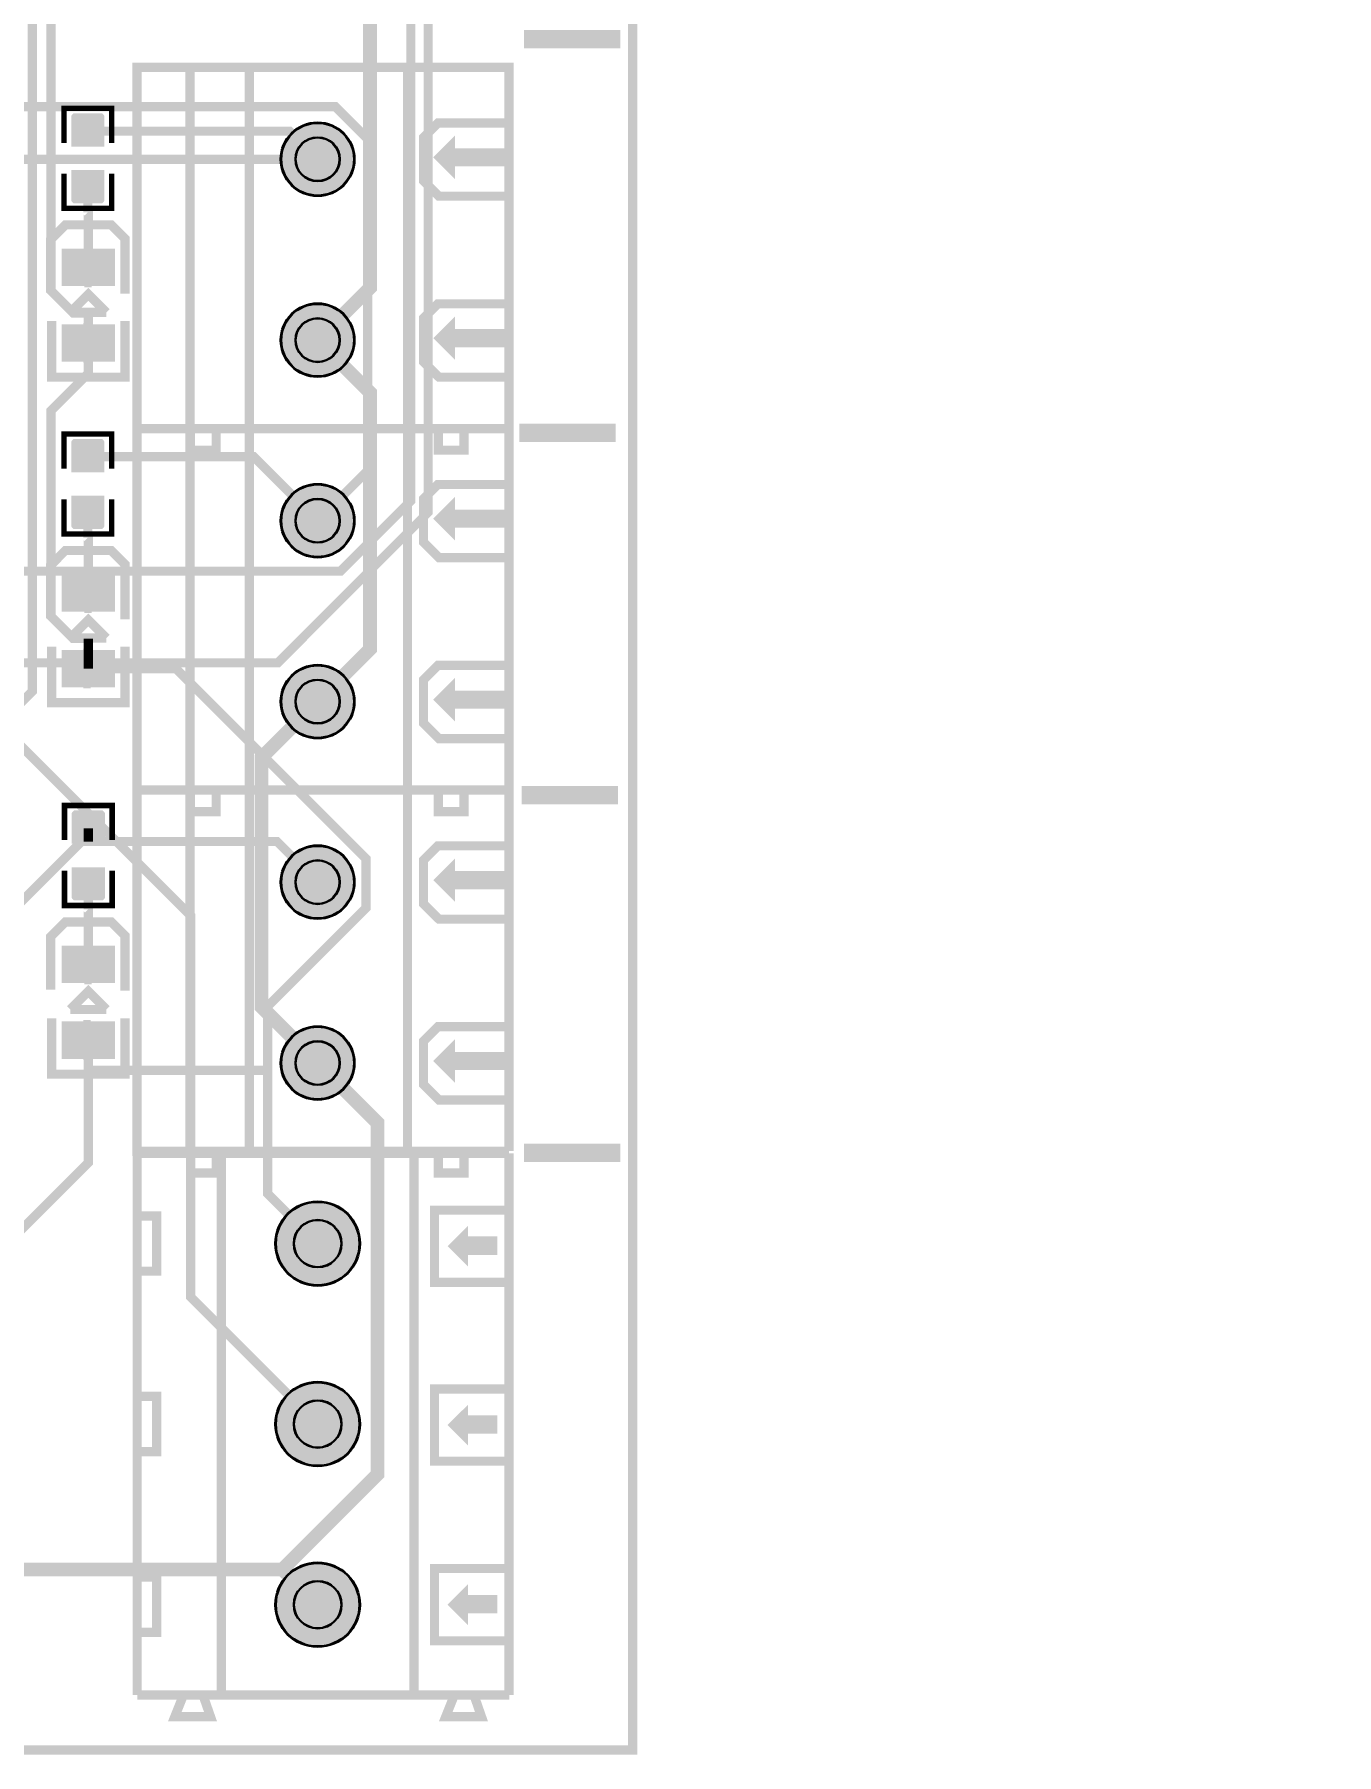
# Model space of a CAD drawing. Header units: millimetres. Extents: x -11 to 78.6, y -72.4 to 27.
# Drawn here: x 42.58 to 78.63, y -72.4 to -24.76 of the extents above; entities that cross this region are included whole.
import ezdxf

# ---------------------------------------------------------------- set-up
doc = ezdxf.new("R2010")
doc.units = ezdxf.units.MM
for name, color, linetype, true_color in [('BoardOutLine', 7, 'Continuous', 0xff00ff), ('BottomLayer', 7, 'Continuous', 0x0000ff), ('BottomSolderMaskLayer', 7, 'Continuous', 0xaa00ff), ('Document', 7, 'Continuous', 0xffffff), ('Multi-Layer', 7, 'Continuous', 0xc0c0c0), ('TopLayer', 7, 'Continuous', 0xff0000), ('TopPasteMaskLayer', 7, 'Continuous', 0x808080), ('TopSilkLayer', 7, 'Continuous', 0xffcc00), ('TopSolderMaskLayer', 7, 'Continuous', 0x800080)]:
    doc.layers.add(name, color=color, linetype=linetype, true_color=true_color)

msp = doc.modelspace()

# ---------------------------------------------------------------- hatches: boundary and pattern name
at = {"layer": 'BottomSolderMaskLayer'}
for points in [[(49.394, -28.218, 1), (51.445, -28.218, 1)], [(49.394, -33.227, 1), (51.445, -33.227, 1)], [(49.394, -38.228, 1), (51.445, -38.228, 1)], [(49.394, -43.237, 1), (51.445, -43.237, 1)], [(49.394, -48.236, 1), (51.445, -48.236, 1)], [(49.394, -53.245, 1), (51.445, -53.245, 1)], [(49.245, -58.245, 1), (51.596, -58.245, 1)], [(49.245, -63.242, 1), (51.596, -63.242, 1)], [(49.245, -68.245, 1), (51.596, -68.245, 1)]]:
    msp.add_hatch(color=256, dxfattribs=at).paths.add_polyline_path(points)
at = {"layer": 'Document'}
for points in [[(55.719, -29.369), (53.778, -29.369), (53.761, -29.368), (53.745, -29.365), (53.729, -29.36), (53.714, -29.352), (53.7, -29.343), (53.688, -29.332), (53.259, -28.904), (53.248, -28.891), (53.239, -28.877), (53.232, -28.862), (53.226, -28.847), (53.223, -28.83), (53.222, -28.814), (53.222, -27.614), (53.223, -27.597), (53.226, -27.581), (53.232, -27.565), (53.239, -27.55), (53.248, -27.536), (53.259, -27.524), (53.659, -27.124), (53.672, -27.113), (53.686, -27.104), (53.701, -27.096), (53.716, -27.091), (53.733, -27.088), (53.749, -27.087), (55.719, -27.087), (55.736, -27.088), (55.752, -27.091), (55.768, -27.096), (55.783, -27.104), (55.797, -27.113), (55.809, -27.124), (55.82, -27.136), (55.829, -27.15), (55.837, -27.165), (55.842, -27.181), (55.845, -27.197), (55.846, -27.214), (55.845, -27.23), (55.842, -27.247), (55.837, -27.262), (55.829, -27.277), (55.82, -27.291), (55.809, -27.304), (55.797, -27.315), (55.783, -27.324), (55.768, -27.331), (55.752, -27.336), (55.736, -27.34), (55.719, -27.341), (53.802, -27.341), (53.476, -27.666), (53.476, -28.761), (53.83, -29.115), (55.719, -29.115), (55.736, -29.116), (55.752, -29.12), (55.768, -29.125), (55.783, -29.132), (55.797, -29.142), (55.809, -29.152), (55.82, -29.165), (55.829, -29.179), (55.837, -29.194), (55.842, -29.209), (55.845, -29.226), (55.846, -29.242), (55.845, -29.259), (55.842, -29.275), (55.837, -29.291), (55.829, -29.306), (55.82, -29.32), (55.809, -29.332), (55.797, -29.343), (55.783, -29.352), (55.768, -29.36), (55.752, -29.365), (55.736, -29.368), (55.719, -29.369)], [(54.219, -28.764), (54.219, -27.564), (53.619, -28.164)], [(55.819, -28.414), (54.219, -28.414), (54.219, -27.914), (55.819, -27.914)], [(43.961, -31.764), (43.961, -30.664), (44.161, -30.664), (44.161, -31.764)], [(55.719, -34.378), (53.778, -34.378), (53.761, -34.377), (53.745, -34.374), (53.729, -34.369), (53.714, -34.361), (53.7, -34.352), (53.688, -34.341), (53.259, -33.912), (53.248, -33.9), (53.239, -33.886), (53.232, -33.871), (53.226, -33.856), (53.223, -33.839), (53.222, -33.823), (53.222, -32.623), (53.223, -32.606), (53.226, -32.59), (53.232, -32.574), (53.239, -32.559), (53.248, -32.545), (53.259, -32.533), (53.659, -32.133), (53.672, -32.122), (53.686, -32.113), (53.701, -32.105), (53.716, -32.1), (53.733, -32.097), (53.749, -32.096), (55.719, -32.096), (55.736, -32.097), (55.752, -32.1), (55.768, -32.105), (55.783, -32.113), (55.796, -32.122), (55.809, -32.133), (55.82, -32.145), (55.829, -32.159), (55.837, -32.174), (55.842, -32.19), (55.845, -32.206), (55.846, -32.223), (55.845, -32.239), (55.842, -32.256), (55.837, -32.271), (55.829, -32.286), (55.82, -32.3), (55.809, -32.312), (55.796, -32.323), (55.783, -32.333), (55.768, -32.34), (55.752, -32.345), (55.736, -32.349), (55.719, -32.35), (53.802, -32.35), (53.476, -32.675), (53.476, -33.77), (53.83, -34.124), (55.719, -34.124), (55.736, -34.125), (55.752, -34.129), (55.768, -34.134), (55.783, -34.141), (55.796, -34.15), (55.809, -34.161), (55.82, -34.174), (55.829, -34.188), (55.837, -34.203), (55.842, -34.218), (55.845, -34.235), (55.846, -34.251), (55.845, -34.268), (55.842, -34.284), (55.837, -34.3), (55.829, -34.315), (55.82, -34.329), (55.809, -34.341), (55.796, -34.352), (55.783, -34.361), (55.768, -34.369), (55.752, -34.374), (55.736, -34.377), (55.719, -34.378)], [(44.13, -32.752), (44.13, -33.852), (43.93, -33.852), (43.93, -32.752)], [(54.219, -33.773), (54.219, -32.573), (53.619, -33.173)], [(43.514, -33.199), (44.614, -33.199), (44.614, -33.399), (43.514, -33.399)], [(55.819, -33.423), (54.219, -33.423), (54.219, -32.923), (55.819, -32.923)], [(55.719, -39.379), (53.778, -39.379), (53.761, -39.378), (53.745, -39.375), (53.729, -39.37), (53.714, -39.362), (53.7, -39.353), (53.688, -39.342), (53.259, -38.914), (53.248, -38.901), (53.239, -38.887), (53.232, -38.873), (53.226, -38.857), (53.223, -38.841), (53.222, -38.824), (53.222, -37.624), (53.223, -37.607), (53.226, -37.591), (53.232, -37.575), (53.239, -37.56), (53.248, -37.547), (53.259, -37.534), (53.659, -37.134), (53.672, -37.123), (53.686, -37.114), (53.701, -37.107), (53.716, -37.101), (53.733, -37.098), (53.749, -37.097), (55.719, -37.097), (55.736, -37.098), (55.752, -37.101), (55.768, -37.107), (55.783, -37.114), (55.797, -37.123), (55.809, -37.134), (55.82, -37.147), (55.829, -37.16), (55.837, -37.175), (55.842, -37.191), (55.845, -37.207), (55.846, -37.224), (55.845, -37.241), (55.842, -37.257), (55.837, -37.273), (55.829, -37.287), (55.82, -37.301), (55.809, -37.314), (55.797, -37.325), (55.783, -37.334), (55.768, -37.341), (55.752, -37.347), (55.736, -37.35), (55.719, -37.351), (53.802, -37.351), (53.476, -37.677), (53.476, -38.771), (53.83, -39.125), (55.719, -39.125), (55.736, -39.127), (55.752, -39.13), (55.768, -39.135), (55.783, -39.142), (55.797, -39.152), (55.809, -39.163), (55.82, -39.175), (55.829, -39.189), (55.837, -39.204), (55.842, -39.22), (55.845, -39.236), (55.846, -39.252), (55.845, -39.269), (55.842, -39.285), (55.837, -39.301), (55.829, -39.316), (55.82, -39.33), (55.809, -39.342), (55.797, -39.353), (55.783, -39.362), (55.768, -39.37), (55.752, -39.375), (55.736, -39.378), (55.719, -39.379)], [(54.219, -38.774), (54.219, -37.574), (53.619, -38.174)], [(55.819, -38.424), (54.219, -38.424), (54.219, -37.924), (55.819, -37.924)], [(43.961, -40.781), (43.961, -39.681), (44.161, -39.681), (44.161, -40.781)], [(44.13, -41.769), (44.13, -42.869), (43.93, -42.869), (43.93, -41.769)], [(43.514, -42.216), (44.614, -42.216), (44.614, -42.416), (43.514, -42.416)], [(55.719, -44.388), (53.778, -44.388), (53.761, -44.387), (53.745, -44.384), (53.729, -44.379), (53.714, -44.371), (53.7, -44.362), (53.688, -44.351), (53.259, -43.923), (53.248, -43.91), (53.239, -43.896), (53.232, -43.881), (53.226, -43.866), (53.223, -43.849), (53.222, -43.833), (53.222, -42.633), (53.223, -42.616), (53.226, -42.6), (53.232, -42.584), (53.239, -42.569), (53.248, -42.556), (53.259, -42.543), (53.659, -42.143), (53.672, -42.132), (53.686, -42.123), (53.701, -42.115), (53.716, -42.11), (53.733, -42.107), (53.749, -42.106), (55.719, -42.106), (55.736, -42.107), (55.752, -42.11), (55.768, -42.115), (55.783, -42.123), (55.796, -42.132), (55.809, -42.143), (55.82, -42.156), (55.829, -42.169), (55.837, -42.184), (55.842, -42.2), (55.845, -42.216), (55.846, -42.233), (55.845, -42.249), (55.842, -42.266), (55.837, -42.281), (55.829, -42.296), (55.82, -42.31), (55.809, -42.323), (55.796, -42.334), (55.783, -42.343), (55.768, -42.35), (55.752, -42.355), (55.736, -42.359), (55.719, -42.36), (53.802, -42.36), (53.476, -42.685), (53.476, -43.78), (53.83, -44.134), (55.719, -44.134), (55.736, -44.135), (55.752, -44.139), (55.768, -44.144), (55.783, -44.151), (55.796, -44.161), (55.809, -44.172), (55.82, -44.184), (55.829, -44.198), (55.837, -44.213), (55.842, -44.228), (55.845, -44.245), (55.846, -44.261), (55.845, -44.278), (55.842, -44.294), (55.837, -44.31), (55.829, -44.325), (55.82, -44.339), (55.809, -44.351), (55.796, -44.362), (55.783, -44.371), (55.768, -44.379), (55.752, -44.384), (55.736, -44.387), (55.719, -44.388)], [(54.219, -43.783), (54.219, -42.583), (53.619, -43.183)], [(55.819, -43.433), (54.219, -43.433), (54.219, -42.933), (55.819, -42.933)], [(55.719, -49.387), (53.778, -49.387), (53.761, -49.386), (53.745, -49.383), (53.729, -49.377), (53.714, -49.37), (53.7, -49.361), (53.688, -49.35), (53.259, -48.921), (53.248, -48.909), (53.239, -48.895), (53.232, -48.88), (53.226, -48.864), (53.223, -48.848), (53.222, -48.832), (53.222, -47.632), (53.223, -47.615), (53.226, -47.599), (53.232, -47.583), (53.239, -47.568), (53.248, -47.554), (53.259, -47.542), (53.659, -47.142), (53.672, -47.131), (53.686, -47.122), (53.701, -47.114), (53.716, -47.109), (53.733, -47.106), (53.749, -47.105), (55.719, -47.105), (55.736, -47.106), (55.752, -47.109), (55.768, -47.114), (55.783, -47.122), (55.797, -47.131), (55.809, -47.142), (55.82, -47.154), (55.829, -47.168), (55.837, -47.183), (55.842, -47.199), (55.845, -47.215), (55.846, -47.232), (55.845, -47.248), (55.842, -47.264), (55.837, -47.28), (55.829, -47.295), (55.82, -47.309), (55.809, -47.321), (55.797, -47.332), (55.783, -47.342), (55.768, -47.349), (55.752, -47.354), (55.736, -47.357), (55.719, -47.359), (53.802, -47.359), (53.476, -47.684), (53.476, -48.779), (53.83, -49.133), (55.719, -49.133), (55.736, -49.134), (55.752, -49.137), (55.768, -49.143), (55.783, -49.15), (55.797, -49.159), (55.809, -49.17), (55.82, -49.183), (55.829, -49.197), (55.837, -49.211), (55.842, -49.227), (55.845, -49.243), (55.846, -49.26), (55.845, -49.277), (55.842, -49.293), (55.837, -49.309), (55.829, -49.324), (55.82, -49.337), (55.809, -49.35), (55.797, -49.361), (55.783, -49.37), (55.768, -49.377), (55.752, -49.383), (55.736, -49.386), (55.719, -49.387)], [(54.219, -48.782), (54.219, -47.582), (53.619, -48.182)], [(55.819, -48.432), (54.219, -48.432), (54.219, -47.932), (55.819, -47.932)], [(43.961, -51.068), (43.961, -49.968), (44.161, -49.968), (44.161, -51.068)], [(44.13, -52.057), (44.13, -53.157), (43.93, -53.157), (43.93, -52.057)], [(55.719, -54.396), (53.778, -54.396), (53.761, -54.395), (53.745, -54.392), (53.729, -54.386), (53.714, -54.379), (53.7, -54.37), (53.688, -54.359), (53.259, -53.93), (53.248, -53.918), (53.239, -53.904), (53.232, -53.889), (53.226, -53.873), (53.223, -53.857), (53.222, -53.84), (53.222, -52.64), (53.223, -52.624), (53.226, -52.608), (53.232, -52.592), (53.239, -52.577), (53.248, -52.563), (53.259, -52.551), (53.659, -52.151), (53.672, -52.14), (53.686, -52.13), (53.701, -52.123), (53.716, -52.118), (53.733, -52.115), (53.749, -52.113), (55.719, -52.113), (55.736, -52.115), (55.752, -52.118), (55.768, -52.123), (55.783, -52.13), (55.796, -52.14), (55.809, -52.151), (55.82, -52.163), (55.829, -52.177), (55.837, -52.192), (55.842, -52.208), (55.845, -52.224), (55.846, -52.24), (55.845, -52.257), (55.842, -52.273), (55.837, -52.289), (55.829, -52.304), (55.82, -52.318), (55.809, -52.33), (55.796, -52.341), (55.783, -52.35), (55.768, -52.358), (55.752, -52.363), (55.736, -52.366), (55.719, -52.367), (53.802, -52.367), (53.476, -52.693), (53.476, -53.788), (53.83, -54.142), (55.719, -54.142), (55.736, -54.143), (55.752, -54.146), (55.768, -54.152), (55.783, -54.159), (55.796, -54.168), (55.809, -54.179), (55.82, -54.192), (55.829, -54.205), (55.837, -54.22), (55.842, -54.236), (55.845, -54.252), (55.846, -54.269), (55.845, -54.286), (55.842, -54.302), (55.837, -54.318), (55.829, -54.332), (55.82, -54.346), (55.809, -54.359), (55.796, -54.37), (55.783, -54.379), (55.768, -54.386), (55.752, -54.392), (55.736, -54.395), (55.719, -54.396)], [(43.514, -52.503), (44.614, -52.503), (44.614, -52.703), (43.514, -52.703)], [(54.219, -53.79), (54.219, -52.59), (53.619, -53.19)], [(55.819, -53.44), (54.219, -53.44), (54.219, -52.94), (55.819, -52.94)], [(54.017, -58.318), (54.587, -58.887), (54.587, -58.558), (55.396, -58.558), (55.396, -58.048), (54.587, -58.048), (54.587, -57.749)], [(54.017, -63.271), (54.587, -63.84), (54.587, -63.511), (55.396, -63.511), (55.396, -63.001), (54.587, -63.001), (54.587, -62.702)], [(54.017, -68.245), (54.586, -68.814), (54.586, -68.485), (55.396, -68.485), (55.396, -67.975), (54.586, -67.975), (54.586, -67.675)]]:
    msp.add_hatch(color=256, dxfattribs=at).paths.add_polyline_path(points)
at = {"layer": 'Multi-Layer'}
for points in [[(49.419, -28.218, 1), (51.419, -28.218, 1)], [(49.419, -33.227, 1), (51.419, -33.227, 1)], [(49.419, -38.228, 1), (51.419, -38.228, 1)], [(49.419, -43.237, 1), (51.419, -43.237, 1)], [(49.419, -48.236, 1), (51.419, -48.236, 1)], [(49.419, -53.245, 1), (51.419, -53.245, 1)], [(49.27, -58.245, 1), (51.57, -58.245, 1)], [(49.27, -63.242, 1), (51.57, -63.242, 1)], [(49.27, -68.245, 1), (51.57, -68.245, 1)]]:
    msp.add_hatch(color=256, dxfattribs=at).paths.add_polyline_path(points)
at = {"layer": 'TopLayer'}
for points in [[(44.488, -27.843), (43.624, -27.843), (43.624, -27.036), (44.488, -27.036)], [(44.488, -28.543), (43.624, -28.543), (43.624, -29.349), (44.488, -29.349)], [(43.371, -30.708), (43.371, -31.708), (44.77, -31.708), (44.77, -30.708)], [(43.371, -33.808), (43.371, -32.808), (44.77, -32.808), (44.77, -33.808)], [(44.488, -36.86), (43.624, -36.86), (43.624, -36.053), (44.488, -36.053)], [(44.488, -37.56), (43.624, -37.56), (43.624, -38.366), (44.488, -38.366)], [(43.371, -39.725), (43.371, -40.725), (44.77, -40.725), (44.77, -39.725)], [(43.371, -42.825), (43.371, -41.825), (44.77, -41.825), (44.77, -42.825)], [(44.501, -47.147), (43.637, -47.147), (43.637, -46.34), (44.501, -46.34)], [(44.501, -47.847), (43.637, -47.847), (43.637, -48.653), (44.501, -48.653)], [(43.371, -50.012), (43.371, -51.012), (44.77, -51.012), (44.77, -50.012)], [(43.371, -53.112), (43.371, -52.112), (44.77, -52.112), (44.77, -53.112)]]:
    msp.add_hatch(color=256, dxfattribs=at).paths.add_polyline_path(points)
at = {"layer": 'TopPasteMaskLayer'}
for points in [[(43.606, -26.998), (43.606, -27.798), (43.656, -27.848), (43.884, -27.848), (43.884, -27.478), (44.214, -27.478), (44.214, -27.848), (44.456, -27.848), (44.506, -27.798), (44.506, -26.998), (44.456, -26.948), (43.656, -26.948)], [(43.656, -28.548), (43.884, -28.548), (43.884, -28.928), (44.214, -28.928), (44.214, -28.548), (44.456, -28.548), (44.506, -28.598), (44.506, -29.388), (44.456, -29.438), (43.656, -29.438), (43.606, -29.388), (43.606, -28.598)], [(43.371, -30.708), (43.371, -31.708), (44.77, -31.708), (44.77, -30.708)], [(43.371, -33.808), (43.371, -32.808), (44.77, -32.808), (44.77, -33.808)], [(43.606, -36.015), (43.606, -36.815), (43.656, -36.865), (43.884, -36.865), (43.884, -36.495), (44.214, -36.495), (44.214, -36.865), (44.456, -36.865), (44.506, -36.815), (44.506, -36.015), (44.456, -35.965), (43.656, -35.965)], [(43.656, -37.565), (43.884, -37.565), (43.884, -37.945), (44.214, -37.945), (44.214, -37.565), (44.456, -37.565), (44.506, -37.615), (44.506, -38.405), (44.456, -38.455), (43.656, -38.455), (43.606, -38.405), (43.606, -37.615)], [(43.371, -39.725), (43.371, -40.725), (44.77, -40.725), (44.77, -39.725)], [(43.371, -42.825), (43.371, -41.825), (44.77, -41.825), (44.77, -42.825)], [(43.619, -46.302), (43.619, -47.102), (43.669, -47.152), (43.897, -47.152), (43.897, -46.782), (44.227, -46.782), (44.227, -47.152), (44.469, -47.152), (44.519, -47.102), (44.519, -46.302), (44.469, -46.252), (43.669, -46.252)], [(43.669, -47.852), (43.897, -47.852), (43.897, -48.232), (44.227, -48.232), (44.227, -47.852), (44.469, -47.852), (44.519, -47.902), (44.519, -48.692), (44.469, -48.742), (43.669, -48.742), (43.619, -48.692), (43.619, -47.902)], [(43.371, -50.012), (43.371, -51.012), (44.77, -51.012), (44.77, -50.012)], [(43.371, -53.112), (43.371, -52.112), (44.77, -52.112), (44.77, -53.112)]]:
    msp.add_hatch(color=256, dxfattribs=at).paths.add_polyline_path(points)
at = {"layer": 'TopSilkLayer'}
for points in [[(56.134, -24.638), (58.801, -24.638), (58.801, -25.146), (56.134, -25.146), (56.134, -24.638)], [(54.219, -28.764), (54.219, -27.564), (53.619, -28.164)], [(55.819, -28.414), (54.219, -28.414), (54.219, -27.914), (55.819, -27.914)], [(54.219, -33.773), (54.219, -32.573), (53.619, -33.173)], [(55.819, -33.423), (54.219, -33.423), (54.219, -32.923), (55.819, -32.923)], [(56.007, -35.543), (58.674, -35.543), (58.674, -36.051), (56.007, -36.051), (56.007, -35.543)], [(54.219, -38.774), (54.219, -37.574), (53.619, -38.174)], [(55.819, -38.424), (54.219, -38.424), (54.219, -37.924), (55.819, -37.924)], [(54.219, -43.783), (54.219, -42.583), (53.619, -43.183)], [(55.819, -43.433), (54.219, -43.433), (54.219, -42.933), (55.819, -42.933)], [(56.071, -45.576), (58.738, -45.576), (58.738, -46.084), (56.071, -46.084), (56.071, -45.576)], [(54.219, -48.782), (54.219, -47.582), (53.619, -48.182)], [(55.819, -48.432), (54.219, -48.432), (54.219, -47.932), (55.819, -47.932)], [(54.219, -53.79), (54.219, -52.59), (53.619, -53.19)], [(55.819, -53.44), (54.219, -53.44), (54.219, -52.94), (55.819, -52.94)], [(56.134, -55.482), (58.801, -55.482), (58.801, -55.99), (56.134, -55.99), (56.134, -55.482)]]:
    msp.add_hatch(color=256, dxfattribs=at).paths.add_polyline_path(points)
at = {"layer": 'TopSolderMaskLayer'}
for points in [[(44.516, -27.867), (43.597, -27.867), (43.597, -27.013), (44.516, -27.013)], [(49.394, -28.218, 1), (51.445, -28.218, 1)], [(44.516, -28.519), (43.597, -28.519), (43.597, -29.373), (44.516, -29.373)], [(43.335, -30.69), (43.335, -31.726), (44.806, -31.726), (44.806, -30.69)], [(49.394, -33.227, 1), (51.445, -33.227, 1)], [(43.335, -33.827), (43.335, -32.79), (44.806, -32.79), (44.806, -33.827)], [(44.516, -36.884), (43.597, -36.884), (43.597, -36.03), (44.516, -36.03)], [(44.516, -37.536), (43.597, -37.536), (43.597, -38.39), (44.516, -38.39)], [(49.394, -38.228, 1), (51.445, -38.228, 1)], [(43.335, -39.707), (43.335, -40.743), (44.806, -40.743), (44.806, -39.707)], [(43.335, -42.844), (43.335, -41.807), (44.806, -41.807), (44.806, -42.844)], [(49.394, -43.237, 1), (51.445, -43.237, 1)], [(44.528, -47.171), (43.61, -47.171), (43.61, -46.317), (44.528, -46.317)], [(49.394, -48.236, 1), (51.445, -48.236, 1)], [(44.528, -47.823), (43.61, -47.823), (43.61, -48.677), (44.528, -48.677)], [(43.335, -49.994), (43.335, -51.03), (44.806, -51.03), (44.806, -49.994)], [(43.335, -53.131), (43.335, -52.094), (44.806, -52.094), (44.806, -53.131)], [(49.394, -53.245, 1), (51.445, -53.245, 1)], [(49.245, -58.245, 1), (51.596, -58.245, 1)], [(49.245, -63.242, 1), (51.596, -63.242, 1)], [(49.245, -68.245, 1), (51.596, -68.245, 1)]]:
    msp.add_hatch(color=256, dxfattribs=at).paths.add_polyline_path(points)

# ---------------------------------------------------------------- linework, layer by layer
at = {"layer": 'BoardOutLine', "const_width": 0.254}
msp.add_lwpolyline([(-10.856, -72.269), (59.144, -72.269), (59.144, 26.731)], dxfattribs=at)
at = {"layer": 'BottomLayer'}
for points, const_width in [([(40.767, -42.163), (49.313, -42.163), (53.48, -37.995), (53.48, 17.39), (50.903, 19.967), (22.955, 19.967), (21.532, 18.543)], 0.254), ([(40.767, -39.623), (51.053, -39.623), (53.001, -37.675), (53.001, 8.632), (51.171, 10.461)], 0.254), ([(40.767, -26.923), (40.93, -26.76), (50.911, -26.76), (51.806, -27.656), (51.806, -36.841), (50.419, -38.228)], 0.254), ([(15.367, -29.463), (16.612, -28.218), (50.419, -28.218)], 0.254), ([(50.42, -63.242), (46.905, -59.727), (46.905, -49.164), (41.255, -43.513), (37.691, -43.513), (33.8, -39.623), (15.367, -39.623)], 0.254), ([(50.419, -53.245), (48.865, -51.691), (48.865, -44.791), (50.419, -43.237)], 0.381)]:
    msp.add_lwpolyline(points, dxfattribs=dict(at, const_width=const_width))
at = {"layer": 'BottomSolderMaskLayer'}
for centre, radius in [((50.419, -28.218), 1.025), ((50.419, -28.218), 0.615), ((50.419, -33.227), 1.025), ((50.419, -33.227), 0.615), ((50.419, -38.228), 1.025), ((50.419, -38.228), 0.615), ((50.419, -43.237), 1.025), ((50.419, -43.237), 0.615), ((50.419, -48.236), 1.025), ((50.419, -48.236), 0.615), ((50.419, -53.245), 1.025), ((50.419, -53.245), 0.615), ((50.42, -58.245), 1.175), ((50.42, -58.245), 0.664), ((50.42, -63.242), 1.175), ((50.42, -63.242), 0.664), ((50.42, -68.245), 1.175), ((50.42, -68.245), 0.664)]:
    msp.add_circle(centre, radius, dxfattribs=at)
at = {"layer": 'Document', "const_width": 0.254}
for points in [[(55.72, -59.318), (53.657, -59.318), (53.657, -57.318), (55.72, -57.318)], [(55.72, -64.271), (53.657, -64.271), (53.657, -62.271), (55.72, -62.271)], [(55.72, -69.245), (53.657, -69.245), (53.657, -67.245), (55.72, -67.245)]]:
    msp.add_lwpolyline(points, dxfattribs=at)
at = {"layer": 'Multi-Layer'}
for centre, radius in [((50.419, -28.218), 1), ((50.419, -28.218), 0.6), ((50.419, -33.227), 1), ((50.419, -33.227), 0.6), ((50.419, -38.228), 1), ((50.419, -38.228), 0.6), ((50.419, -43.237), 1), ((50.419, -43.237), 0.6), ((50.419, -48.236), 1), ((50.419, -48.236), 0.6), ((50.419, -53.245), 1), ((50.419, -53.245), 0.6), ((50.42, -58.245), 1.15), ((50.42, -58.245), 0.65), ((50.42, -63.242), 1.15), ((50.42, -63.242), 0.65), ((50.42, -68.245), 1.15), ((50.42, -68.245), 0.65)]:
    msp.add_circle(centre, radius, dxfattribs=at)
at = {"layer": 'TopLayer'}
for points, const_width in [([(40.767, -44.703), (42.521, -42.948), (42.521, -17.21), (43.492, -16.239), (44.056, -16.239)], 0.254), ([(50.419, -21.584), (51.868, -23.033), (51.868, -31.778), (50.419, -33.227)], 0.381), ([(43.372, -23.913), (43.034, -24.251), (43.034, -31.855), (43.653, -32.474), (44.07, -32.474)], 0.254), ([(50.419, -28.218), (49.64, -27.439), (44.056, -27.439)], 0.254), ([(44.056, -28.946), (44.056, -29.684)], 0.254), ([(44.056, -29.684), (44.07, -29.698), (44.07, -31.208)], 0.254), ([(44.07, -33.308), (44.07, -32.474)], 0.254), ([(44.07, -33.308), (44.07, -34.143)], 0.254), ([(50.419, -43.237), (51.868, -41.788), (51.868, -34.676), (50.419, -33.227)], 0.381), ([(44.07, -34.143), (43.034, -35.179), (43.034, -40.872), (43.653, -41.491), (44.07, -41.491)], 0.254), ([(50.419, -38.228), (48.647, -36.456), (44.056, -36.456)], 0.254), ([(44.056, -37.963), (44.056, -38.701)], 0.254), ([(44.056, -38.701), (44.07, -38.715), (44.07, -40.225)], 0.254), ([(44.07, -42.025), (44.07, -41.491)], 0.254), ([(44.07, -42.025), (44.07, -42.325)], 0.254), ([(44.07, -42.325), (46.5, -42.325), (51.76, -47.586), (51.76, -48.953), (49.034, -51.68), (49.034, -53.447)], 0.254), ([(44.069, -46.744), (44.069, -47.112)], 0.254), ([(44.069, -47.112), (43.878, -47.112), (42.117, -48.873), (42.117, -56.053), (40.767, -57.403)], 0.254), ([(50.419, -48.236), (49.295, -47.112), (44.069, -47.112)], 0.254), ([(44.069, -48.25), (44.069, -48.988)], 0.254), ([(44.069, -48.988), (44.07, -48.989), (44.07, -50.512)], 0.254), ([(44.07, -52.612), (44.07, -53.447)], 0.254), ([(34.342, -59.002), (34.706, -58.638), (41.439, -58.638), (44.07, -56.006), (44.07, -53.447)], 0.254), ([(49.034, -53.447), (44.07, -53.447)], 0.254), ([(49.034, -53.447), (49.034, -56.858), (50.42, -58.245)], 0.254), ([(49.444, -67.269), (52.078, -64.636), (52.078, -54.904), (50.419, -53.245)], 0.381), ([(39.144, -67.269), (49.444, -67.269)], 0.381), ([(49.444, -67.269), (50.42, -68.245)], 0.381)]:
    msp.add_lwpolyline(points, dxfattribs=dict(at, const_width=const_width))
at = {"layer": 'TopSilkLayer'}
for points, const_width in [([(55.719, -35.673), (45.419, -35.673), (45.419, -25.673), (55.719, -25.673), (55.719, -35.663)], 0.254), ([(46.883, -35.673), (46.883, -25.673)], 0.254), ([(48.528, -35.673), (48.528, -25.673)], 0.254), ([(52.909, -35.673), (52.909, -25.673)], 0.254), ([(44.717, -27.767), (44.717, -26.808), (43.396, -26.808), (43.396, -27.767)], 0.152), ([(55.719, -29.242), (53.778, -29.242), (53.349, -28.814), (53.349, -27.614), (53.349, -27.614), (53.749, -27.214), (55.719, -27.214)], 0.254), ([(44.717, -28.619), (44.717, -29.578), (43.396, -29.578), (43.396, -28.619)], 0.152), ([(43.028, -31.914), (43.028, -30.441), (43.434, -30.034), (44.704, -30.034), (45.085, -30.415), (45.085, -31.939)], 0.254), ([(44.57, -32.458), (44.17, -32.058), (44.07, -31.958), (43.97, -32.058), (43.57, -32.458)], 0.254), ([(44.57, -32.458), (43.57, -32.458)], 0.254), ([(55.719, -34.251), (53.778, -34.251), (53.349, -33.823), (53.349, -32.623), (53.349, -32.623), (53.749, -32.223), (55.719, -32.223)], 0.254), ([(43.053, -32.701), (43.053, -34.251), (45.085, -34.251), (45.085, -32.701)], 0.254), ([(55.719, -45.683), (45.419, -45.683), (45.419, -35.683), (55.719, -35.683), (55.719, -45.673)], 0.254), ([(46.883, -45.683), (46.883, -35.683)], 0.254), ([(46.898, -35.673), (46.898, -36.273), (47.609, -36.273), (47.609, -35.673)], 0.254), ([(48.528, -45.683), (48.528, -35.683)], 0.254), ([(52.909, -45.683), (52.909, -35.683)], 0.254), ([(53.761, -35.673), (53.761, -36.273), (54.472, -36.273), (54.472, -35.673)], 0.254), ([(44.717, -36.784), (44.717, -35.825), (43.396, -35.825), (43.396, -36.784)], 0.152), ([(55.719, -39.252), (53.778, -39.252), (53.349, -38.824), (53.349, -37.624), (53.349, -37.624), (53.749, -37.224), (55.719, -37.224)], 0.254), ([(44.717, -37.636), (44.717, -38.595), (43.396, -38.595), (43.396, -37.636)], 0.152), ([(43.028, -40.931), (43.028, -39.458), (43.434, -39.051), (44.704, -39.051), (45.085, -39.432), (45.085, -40.956)], 0.254), ([(44.57, -41.475), (44.17, -41.075), (44.07, -40.975), (43.97, -41.075), (43.57, -41.475)], 0.254), ([(44.57, -41.475), (43.57, -41.475)], 0.254), ([(43.053, -41.718), (43.053, -43.268), (45.085, -43.268), (45.085, -41.718)], 0.254), ([(55.719, -44.261), (53.778, -44.261), (53.349, -43.833), (53.349, -42.633), (53.349, -42.633), (53.749, -42.233), (55.719, -42.233)], 0.254), ([(55.719, -55.69), (45.419, -55.69), (45.419, -45.69), (55.719, -45.69), (55.719, -55.68)], 0.254), ([(46.883, -55.69), (46.883, -45.69)], 0.254), ([(46.898, -45.683), (46.898, -46.283), (47.609, -46.283), (47.609, -45.683)], 0.254), ([(48.528, -55.69), (48.528, -45.69)], 0.254), ([(52.909, -55.69), (52.909, -45.69)], 0.254), ([(53.761, -45.683), (53.761, -46.283), (54.472, -46.283), (54.472, -45.683)], 0.254), ([(44.73, -47.071), (44.73, -46.112), (43.408, -46.112), (43.408, -47.071)], 0.152), ([(55.719, -49.26), (53.778, -49.26), (53.349, -48.832), (53.349, -47.632), (53.349, -47.632), (53.749, -47.232), (55.719, -47.232)], 0.254), ([(44.73, -47.923), (44.73, -48.882), (43.408, -48.882), (43.408, -47.923)], 0.152), ([(43.028, -51.218), (43.028, -49.745), (43.434, -49.338), (44.704, -49.338), (45.085, -49.719), (45.085, -51.243)], 0.254), ([(44.57, -51.762), (44.17, -51.362), (44.07, -51.262), (43.97, -51.362), (43.57, -51.762)], 0.254), ([(43.053, -52.005), (43.053, -53.555), (45.085, -53.555), (45.085, -52.005)], 0.254), ([(44.57, -51.762), (43.57, -51.762)], 0.254), ([(55.719, -54.269), (53.778, -54.269), (53.349, -53.84), (53.349, -52.64), (53.349, -52.64), (53.749, -52.24), (55.719, -52.24)], 0.254), ([(45.42, -55.745), (55.72, -55.745)], 0.254), ([(45.42, -70.745), (45.42, -55.745)], 0.254), ([(46.898, -55.69), (46.898, -56.29), (47.609, -56.29), (47.609, -55.69)], 0.254), ([(47.753, -70.745), (47.753, -55.745)], 0.254), ([(53.088, -70.745), (53.088, -55.745)], 0.254), ([(53.761, -55.69), (53.761, -56.29), (54.472, -56.29), (54.472, -55.69)], 0.254), ([(55.72, -70.745), (55.72, -55.745)], 0.254), ([(45.42, -57.48), (45.96, -57.48), (45.96, -59.01), (45.42, -59.01)], 0.254), ([(55.72, -59.318), (53.657, -59.318), (53.657, -57.318), (55.72, -57.318)], 0.254), ([(45.42, -62.477), (45.96, -62.477), (45.96, -64.007), (45.42, -64.007)], 0.254), ([(55.72, -64.271), (53.657, -64.271), (53.657, -62.271), (55.72, -62.271)], 0.254), ([(55.72, -69.245), (53.657, -69.245), (53.657, -67.245), (55.72, -67.245)], 0.254), ([(45.42, -67.48), (45.96, -67.48), (45.96, -69.01), (45.42, -69.01)], 0.254), ([(45.43, -70.745), (55.73, -70.745)], 0.254), ([(46.704, -70.745), (46.464, -71.345), (47.453, -71.345), (47.243, -70.745)], 0.254), ([(54.207, -70.745), (53.967, -71.345), (54.956, -71.345), (54.747, -70.745)], 0.254)]:
    msp.add_lwpolyline(points, dxfattribs=dict(at, const_width=const_width))
at = {"layer": 'TopSolderMaskLayer'}
for centre, radius in [((50.419, -28.218), 1.025), ((50.419, -28.218), 0.615), ((50.419, -33.227), 1.025), ((50.419, -33.227), 0.615), ((50.419, -38.228), 1.025), ((50.419, -38.228), 0.615), ((50.419, -43.237), 1.025), ((50.419, -43.237), 0.615), ((50.419, -48.236), 1.025), ((50.419, -48.236), 0.615), ((50.419, -53.245), 1.025), ((50.419, -53.245), 0.615), ((50.42, -58.245), 1.175), ((50.42, -58.245), 0.664), ((50.42, -63.242), 1.175), ((50.42, -63.242), 0.664), ((50.42, -68.245), 1.175), ((50.42, -68.245), 0.664)]:
    msp.add_circle(centre, radius, dxfattribs=at)

doc.saveas('drawing.dxf')
